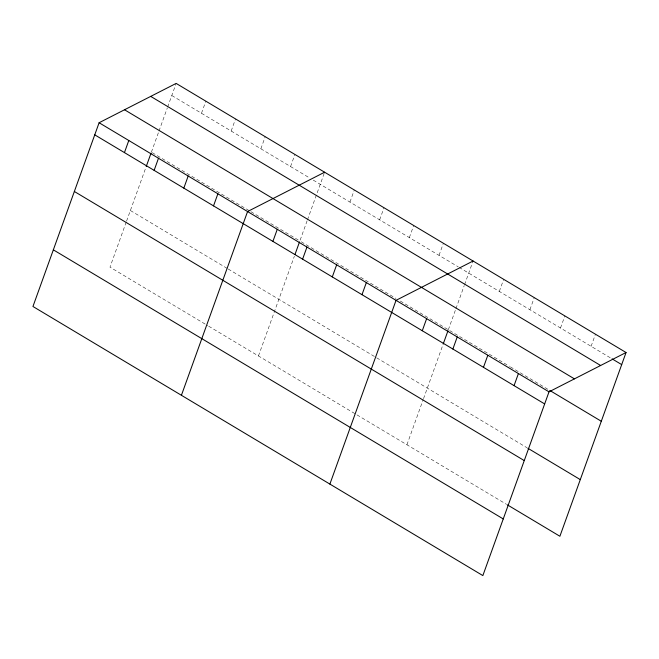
<?xml version="1.0" encoding="UTF-8"?>
<svg xmlns="http://www.w3.org/2000/svg" width="659" height="659" viewBox="0 0 659 659"><rect width="100%" height="100%" fill="white"/><g stroke="black" fill="none" stroke-linecap="round" stroke-linejoin="round"><path stroke-width="0.49" stroke-dasharray="3.29 2.47" d="M126.231 222.034L109.987 267.159L207.807 325.661M126.577 221.078L145.878 167.46M151.389 152.155L158.654 131.989M159 131.034L167.295 107.994M167.641 107.03L176.142 83.413M201.481 113.274L205.839 101.173M231.177 131.034L235.527 118.933M260.865 148.794L265.223 136.693M290.561 166.554L294.919 154.461M258.46 355.959L294.351 256.269M307.119 220.798L299.861 240.955L395.935 298.42M307.465 219.834L324.607 172.221M349.954 202.074L354.303 189.981M379.642 219.834L383.999 207.742M409.338 237.594L413.695 225.502M439.034 255.354L443.383 243.262M406.933 444.767L423.177 399.642M423.523 398.679L442.823 345.069M448.334 329.764L455.591 309.598M455.937 308.643L464.233 285.602M464.579 284.639L473.08 261.022M499.316 291.418L503.674 279.317M529.91 309.714L534.268 297.621M560.504 328.017L564.862 315.916M591.098 346.313L595.456 334.22M171.785 95.514L309.779 178.045M313.272 180.138L458.244 266.846M459.117 267.373L611.206 358.339M152.27 152.674L210.781 187.675M211.654 188.202L250.082 211.185M250.955 211.704L298.988 240.436M400.301 301.031L509.522 366.363M510.396 366.882L548.856 389.889M130.383 210.518L227.322 268.501M228.195 269.02L375.795 357.302M376.668 357.821L526.969 447.725M208.681 326.189L506.582 504.366"/><path stroke-width="0.99" d="M99.105 122.739L32.95 306.484L482.858 575.587L549.013 391.841L626.05 352.516L176.142 83.413L99.105 122.739L549.013 391.841M124.444 152.6L128.793 140.499M146.224 166.505L151.051 153.11M154.132 170.36L158.489 158.259M183.828 188.12L188.186 176.019M213.524 205.88L217.882 193.787M181.423 395.285L247.57 211.547L324.607 172.221M272.908 241.4L277.266 229.307M295.043 254.349L299.516 241.911M302.605 259.16L306.962 247.067M332.301 276.92L336.65 264.827M361.997 294.68L366.346 282.587M329.887 484.093L396.043 300.347L473.08 261.022M422.279 330.744L426.637 318.643M443.169 344.113L447.988 330.719M452.873 349.039L457.231 336.947M483.467 367.343L487.825 355.242M514.061 385.639L518.419 373.546M626.05 352.516L559.895 536.261L507.455 504.893M612.079 358.858L621.692 364.608M150.722 96.395L600.629 365.49M124.526 109.765L574.434 378.867M549.73 390.408L601.305 421.258M94.748 134.84L544.655 403.934M527.843 448.244L580.291 479.612M74.352 191.481L524.259 460.583M53.346 249.843L503.254 518.938"/></g></svg>
